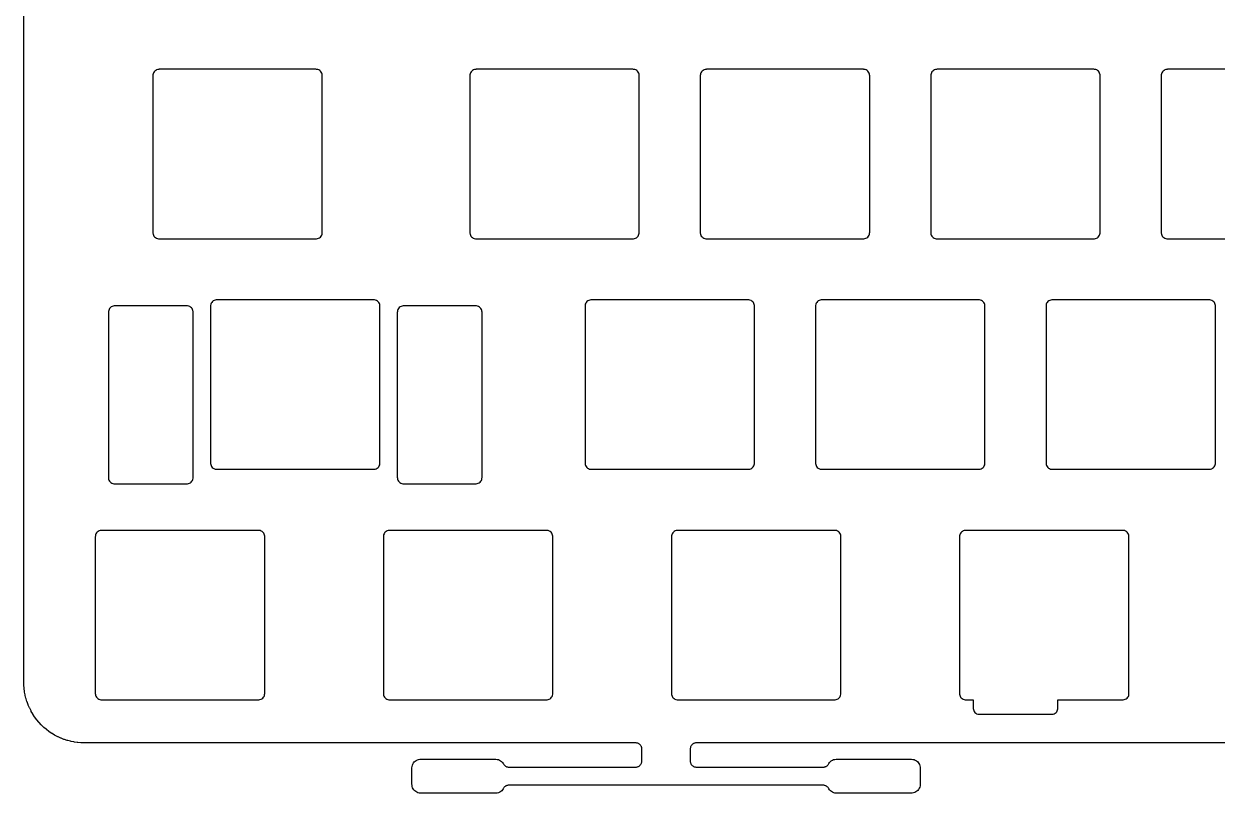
# Model space of a CAD drawing. Header units: millimetres. Extents: x 19 to 338, y -164 to -35.
# Drawn here: x 19 to 117.6, y -164.2 to -100.7 of the extents above; entities that cross this region are included whole.
import ezdxf

# ---------------------------------------------------------------- set-up
doc = ezdxf.new("R2010")
doc.units = ezdxf.units.MM
doc.layers.add('Edge.Cuts', color=254, linetype='CONTINUOUS', true_color=0xd0d2cd)

msp = doc.modelspace()

# ---------------------------------------------------------------- linework, layer by layer
at = {"layer": 'Edge.Cuts', "linetype": 'CONTINUOUS'}
for p, q in [((19, -155.092609), (19, -44.009895)), ((29.895414, -104.522356), (29.825333, -104.578246)), ((29.974349, -104.479877), (29.895414, -104.522356)), ((30.059601, -104.452175), (29.974349, -104.479877)), ((30.059711, -104.452149), (30.059601, -104.452175)), ((30.063614, -104.451259), (30.059711, -104.452149)), ((30.141148, -104.439878), (30.063614, -104.451259)), ((30.152215, -104.439132), (30.141148, -104.439878)), ((30.185842, -104.438), (30.152215, -104.439132)), ((43.146548, -104.438), (30.185842, -104.438)), ((43.191359, -104.440012), (43.146548, -104.438)), ((43.212174, -104.441885), (43.191359, -104.440012)), ((43.300373, -104.457889), (43.212174, -104.441885)), ((43.384297, -104.489385), (43.300373, -104.457889)), ((43.461248, -104.535359), (43.384297, -104.489385)), ((43.528754, -104.594335), (43.461248, -104.535359)), ((56.089415, -104.522356), (56.019334, -104.578246)), ((56.16835, -104.479877), (56.089415, -104.522356)), ((56.253602, -104.452175), (56.16835, -104.479877)), ((56.253712, -104.452149), (56.253602, -104.452175)), ((56.257615, -104.451259), (56.253712, -104.452149)), ((56.335149, -104.439878), (56.257615, -104.451259)), ((56.346216, -104.439132), (56.335149, -104.439878)), ((56.379843, -104.438), (56.346216, -104.439132)), ((69.340548, -104.438), (56.379843, -104.438)), ((69.385359, -104.440012), (69.340548, -104.438)), ((69.406174, -104.441885), (69.385359, -104.440012)), ((69.494373, -104.457889), (69.406174, -104.441885)), ((69.578297, -104.489385), (69.494373, -104.457889)), ((69.655248, -104.535359), (69.578297, -104.489385)), ((69.722754, -104.594335), (69.655248, -104.535359)), ((75.138415, -104.522356), (75.068334, -104.578246)), ((75.21735, -104.479877), (75.138415, -104.522356)), ((75.302602, -104.452175), (75.21735, -104.479877)), ((75.302712, -104.452149), (75.302602, -104.452175)), ((75.306615, -104.451259), (75.302712, -104.452149)), ((75.384149, -104.439878), (75.306615, -104.451259)), ((75.395216, -104.439132), (75.384149, -104.439878)), ((75.428843, -104.438), (75.395216, -104.439132)), ((88.389548, -104.438), (75.428843, -104.438)), ((88.434359, -104.440012), (88.389548, -104.438)), ((88.455174, -104.441885), (88.434359, -104.440012)), ((88.543373, -104.457889), (88.455174, -104.441885)), ((88.627297, -104.489385), (88.543373, -104.457889)), ((88.704248, -104.535359), (88.627297, -104.489385)), ((88.771754, -104.594335), (88.704248, -104.535359)), ((94.189415, -104.522356), (94.119334, -104.578246)), ((94.26835, -104.479877), (94.189415, -104.522356)), ((94.353602, -104.452175), (94.26835, -104.479877)), ((94.353712, -104.452149), (94.353602, -104.452175)), ((94.357615, -104.451259), (94.353712, -104.452149)), ((94.435149, -104.439878), (94.357615, -104.451259)), ((94.446216, -104.439132), (94.435149, -104.439878)), ((94.479843, -104.438), (94.446216, -104.439132)), ((107.440548, -104.438), (94.479843, -104.438)), ((107.485359, -104.440012), (107.440548, -104.438)), ((107.506174, -104.441885), (107.485359, -104.440012)), ((107.594373, -104.457889), (107.506174, -104.441885)), ((107.678297, -104.489385), (107.594373, -104.457889)), ((107.755248, -104.535359), (107.678297, -104.489385)), ((107.822754, -104.594335), (107.755248, -104.535359)), ((113.239415, -104.522356), (113.169334, -104.578246)), ((113.31835, -104.479877), (113.239415, -104.522356)), ((113.403602, -104.452175), (113.31835, -104.479877)), ((113.403712, -104.452149), (113.403602, -104.452175)), ((113.407615, -104.451259), (113.403712, -104.452149)), ((113.485149, -104.439878), (113.407615, -104.451259)), ((113.496216, -104.439132), (113.485149, -104.439878)), ((113.529843, -104.438), (113.496216, -104.439132)), ((126.490548, -104.438), (113.529843, -104.438)), ((29.671011, -104.915644), (29.668999, -104.960452)), ((29.668999, -104.960452), (29.668999, -117.921157)), ((29.672884, -104.894828), (29.671011, -104.915644)), ((29.688888, -104.806628), (29.672884, -104.894828)), ((29.720383, -104.722704), (29.688888, -104.806628)), ((29.766357, -104.645753), (29.720383, -104.722704)), ((29.825333, -104.578246), (29.766357, -104.645753)), ((43.584645, -104.664417), (43.528754, -104.594335)), ((43.627123, -104.743352), (43.584645, -104.664417)), ((43.654825, -104.828604), (43.627123, -104.743352)), ((43.65485, -104.828712), (43.654825, -104.828604)), ((43.65574, -104.832615), (43.65485, -104.828712)), ((43.667118, -104.910101), (43.65574, -104.832615)), ((43.667865, -104.921167), (43.667118, -104.910101)), ((43.669, -104.954842), (43.667865, -104.921167)), ((43.669, -117.915547), (43.669, -104.954842)), ((55.865012, -104.915644), (55.863, -104.960452)), ((55.863, -104.960452), (55.863, -117.921157)), ((55.866885, -104.894828), (55.865012, -104.915644)), ((55.882889, -104.806628), (55.866885, -104.894828)), ((55.914384, -104.722704), (55.882889, -104.806628)), ((55.960358, -104.645753), (55.914384, -104.722704)), ((56.019334, -104.578246), (55.960358, -104.645753)), ((69.778645, -104.664417), (69.722754, -104.594335)), ((69.821123, -104.743352), (69.778645, -104.664417)), ((69.848825, -104.828604), (69.821123, -104.743352)), ((69.84885, -104.828712), (69.848825, -104.828604)), ((69.84974, -104.832615), (69.84885, -104.828712)), ((69.861118, -104.910101), (69.84974, -104.832615)), ((69.861865, -104.921167), (69.861118, -104.910101)), ((69.863, -104.954842), (69.861865, -104.921167)), ((69.863, -117.915547), (69.863, -104.954842)), ((74.914012, -104.915644), (74.912, -104.960452)), ((74.912, -104.960452), (74.912, -117.921157)), ((74.915885, -104.894828), (74.914012, -104.915644)), ((74.931889, -104.806628), (74.915885, -104.894828)), ((74.963384, -104.722704), (74.931889, -104.806628)), ((75.009358, -104.645753), (74.963384, -104.722704)), ((75.068334, -104.578246), (75.009358, -104.645753)), ((88.827645, -104.664417), (88.771754, -104.594335)), ((88.870123, -104.743352), (88.827645, -104.664417)), ((88.897825, -104.828604), (88.870123, -104.743352)), ((88.89785, -104.828712), (88.897825, -104.828604)), ((88.89874, -104.832615), (88.89785, -104.828712)), ((88.910118, -104.910101), (88.89874, -104.832615)), ((88.910865, -104.921167), (88.910118, -104.910101)), ((88.912, -104.954842), (88.910865, -104.921167)), ((88.912, -117.915547), (88.912, -104.954842)), ((93.965012, -104.915644), (93.963, -104.960452)), ((93.963, -104.960452), (93.963, -117.921157)), ((93.966885, -104.894828), (93.965012, -104.915644)), ((93.982889, -104.806628), (93.966885, -104.894828)), ((94.014384, -104.722704), (93.982889, -104.806628)), ((94.060358, -104.645753), (94.014384, -104.722704)), ((94.119334, -104.578246), (94.060358, -104.645753)), ((107.878645, -104.664417), (107.822754, -104.594335)), ((107.921123, -104.743352), (107.878645, -104.664417)), ((107.948825, -104.828604), (107.921123, -104.743352)), ((107.94885, -104.828712), (107.948825, -104.828604)), ((107.94974, -104.832615), (107.94885, -104.828712)), ((107.961118, -104.910101), (107.94974, -104.832615)), ((107.961865, -104.921167), (107.961118, -104.910101)), ((107.963, -104.954842), (107.961865, -104.921167)), ((107.963, -117.915547), (107.963, -104.954842)), ((113.015012, -104.915644), (113.013, -104.960452)), ((113.013, -104.960452), (113.013, -117.921157)), ((113.016885, -104.894828), (113.015012, -104.915644)), ((113.032889, -104.806628), (113.016885, -104.894828)), ((113.064384, -104.722704), (113.032889, -104.806628)), ((113.110358, -104.645753), (113.064384, -104.722704)), ((113.169334, -104.578246), (113.110358, -104.645753)), ((29.668999, -117.921157), (29.670131, -117.954788)), ((29.670131, -117.954788), (29.670877, -117.965854)), ((29.670877, -117.965854), (29.682258, -118.043384)), ((29.682258, -118.043384), (29.683148, -118.047287)), ((29.683148, -118.047287), (29.683168, -118.047374)), ((29.683168, -118.047374), (29.710866, -118.132627)), ((29.710866, -118.132627), (29.753341, -118.211564)), ((29.753341, -118.211564), (29.809229, -118.281648)), ((29.809229, -118.281648), (29.876732, -118.340627)), ((29.876732, -118.340627), (29.953682, -118.386605)), ((43.363627, -118.396132), (43.442564, -118.353657)), ((43.442564, -118.353657), (43.512648, -118.297769)), ((43.512648, -118.297769), (43.571627, -118.230266)), ((43.571627, -118.230266), (43.617605, -118.153316)), ((43.617605, -118.153316), (43.649104, -118.069394)), ((43.649104, -118.069394), (43.665112, -117.981195)), ((43.665112, -117.981195), (43.666986, -117.960379)), ((43.666986, -117.960379), (43.669, -117.915547)), ((55.863, -117.921157), (55.864132, -117.954788)), ((55.864132, -117.954788), (55.864878, -117.965854)), ((55.864878, -117.965854), (55.876259, -118.043384)), ((55.876259, -118.043384), (55.877149, -118.047287)), ((55.877149, -118.047287), (55.877169, -118.047374)), ((55.877169, -118.047374), (55.904867, -118.132627)), ((55.904867, -118.132627), (55.947342, -118.211564)), ((55.947342, -118.211564), (56.00323, -118.281648)), ((56.00323, -118.281648), (56.070733, -118.340627)), ((56.070733, -118.340627), (56.147683, -118.386605)), ((69.557627, -118.396132), (69.636564, -118.353657)), ((69.636564, -118.353657), (69.706648, -118.297769)), ((69.706648, -118.297769), (69.765627, -118.230266)), ((69.765627, -118.230266), (69.811605, -118.153316)), ((69.811605, -118.153316), (69.843104, -118.069394)), ((69.843104, -118.069394), (69.859112, -117.981195)), ((69.859112, -117.981195), (69.860986, -117.960379)), ((69.860986, -117.960379), (69.863, -117.915547)), ((74.912, -117.921157), (74.913132, -117.954788)), ((74.913132, -117.954788), (74.913878, -117.965854)), ((74.913878, -117.965854), (74.925259, -118.043384)), ((74.925259, -118.043384), (74.926149, -118.047287)), ((74.926149, -118.047287), (74.926169, -118.047374)), ((74.926169, -118.047374), (74.953867, -118.132627)), ((74.953867, -118.132627), (74.996342, -118.211564)), ((74.996342, -118.211564), (75.05223, -118.281648)), ((75.05223, -118.281648), (75.119733, -118.340627)), ((75.119733, -118.340627), (75.196683, -118.386605)), ((88.606627, -118.396132), (88.685564, -118.353657)), ((88.685564, -118.353657), (88.755648, -118.297769)), ((88.755648, -118.297769), (88.814627, -118.230266)), ((88.814627, -118.230266), (88.860605, -118.153316)), ((88.860605, -118.153316), (88.892104, -118.069394)), ((88.892104, -118.069394), (88.908112, -117.981195)), ((88.908112, -117.981195), (88.909986, -117.960379)), ((88.909986, -117.960379), (88.912, -117.915547)), ((93.963, -117.921157), (93.964132, -117.954788)), ((93.964132, -117.954788), (93.964878, -117.965854)), ((93.964878, -117.965854), (93.976259, -118.043384)), ((93.976259, -118.043384), (93.977149, -118.047287)), ((93.977149, -118.047287), (93.977169, -118.047374)), ((93.977169, -118.047374), (94.004867, -118.132627)), ((94.004867, -118.132627), (94.047342, -118.211564)), ((94.047342, -118.211564), (94.10323, -118.281648)), ((94.10323, -118.281648), (94.170733, -118.340627)), ((94.170733, -118.340627), (94.247683, -118.386605)), ((107.657627, -118.396132), (107.736564, -118.353657)), ((107.736564, -118.353657), (107.806648, -118.297769)), ((107.806648, -118.297769), (107.865627, -118.230266)), ((107.865627, -118.230266), (107.911605, -118.153316)), ((107.911605, -118.153316), (107.943104, -118.069394)), ((107.943104, -118.069394), (107.959112, -117.981195)), ((107.959112, -117.981195), (107.960986, -117.960379)), ((107.960986, -117.960379), (107.963, -117.915547)), ((113.013, -117.921157), (113.014132, -117.954788)), ((113.014132, -117.954788), (113.014878, -117.965854)), ((113.014878, -117.965854), (113.026259, -118.043384)), ((113.026259, -118.043384), (113.027149, -118.047287)), ((113.027149, -118.047287), (113.027169, -118.047374)), ((113.027169, -118.047374), (113.054867, -118.132627)), ((113.054867, -118.132627), (113.097342, -118.211564)), ((113.097342, -118.211564), (113.15323, -118.281648)), ((113.15323, -118.281648), (113.220733, -118.340627)), ((113.220733, -118.340627), (113.297683, -118.386605)), ((29.953682, -118.386605), (30.037604, -118.418104)), ((30.037604, -118.418104), (30.125803, -118.434112)), ((30.125803, -118.434112), (30.146619, -118.435986)), ((30.146619, -118.435986), (30.191451, -118.438)), ((30.191451, -118.438), (43.152157, -118.438)), ((43.152157, -118.438), (43.185832, -118.436865)), ((43.185832, -118.436865), (43.196898, -118.436118)), ((43.196898, -118.436118), (43.274384, -118.42474)), ((43.274384, -118.42474), (43.278287, -118.42385)), ((43.278287, -118.42385), (43.278374, -118.42383)), ((43.278374, -118.42383), (43.363627, -118.396132)), ((56.147683, -118.386605), (56.231605, -118.418104)), ((56.231605, -118.418104), (56.319804, -118.434112)), ((56.319804, -118.434112), (56.34062, -118.435986)), ((56.34062, -118.435986), (56.385452, -118.438)), ((56.385452, -118.438), (69.346157, -118.438)), ((69.346157, -118.438), (69.379832, -118.436865)), ((69.379832, -118.436865), (69.390898, -118.436118)), ((69.390898, -118.436118), (69.468384, -118.42474)), ((69.468384, -118.42474), (69.472287, -118.42385)), ((69.472287, -118.42385), (69.472374, -118.42383)), ((69.472374, -118.42383), (69.557627, -118.396132)), ((75.196683, -118.386605), (75.280605, -118.418104)), ((75.280605, -118.418104), (75.368804, -118.434112)), ((75.368804, -118.434112), (75.38962, -118.435986)), ((75.38962, -118.435986), (75.434452, -118.438)), ((75.434452, -118.438), (88.395157, -118.438)), ((88.395157, -118.438), (88.428832, -118.436865)), ((88.428832, -118.436865), (88.439898, -118.436118)), ((88.439898, -118.436118), (88.517384, -118.42474)), ((88.517384, -118.42474), (88.521287, -118.42385)), ((88.521287, -118.42385), (88.521374, -118.42383)), ((88.521374, -118.42383), (88.606627, -118.396132)), ((94.247683, -118.386605), (94.331605, -118.418104)), ((94.331605, -118.418104), (94.419804, -118.434112)), ((94.419804, -118.434112), (94.44062, -118.435986)), ((94.44062, -118.435986), (94.485452, -118.438)), ((94.485452, -118.438), (107.446157, -118.438)), ((107.446157, -118.438), (107.479832, -118.436865)), ((107.479832, -118.436865), (107.490898, -118.436118)), ((107.490898, -118.436118), (107.568384, -118.42474)), ((107.568384, -118.42474), (107.572287, -118.42385)), ((107.572287, -118.42385), (107.572374, -118.42383)), ((107.572374, -118.42383), (107.657627, -118.396132)), ((113.297683, -118.386605), (113.381605, -118.418104)), ((113.381605, -118.418104), (113.469804, -118.434112)), ((113.469804, -118.434112), (113.49062, -118.435986)), ((113.49062, -118.435986), (113.535452, -118.438)), ((113.535452, -118.438), (126.496157, -118.438)), ((26.044384, -124.272704), (26.012889, -124.356628)), ((26.090358, -124.195753), (26.044384, -124.272704)), ((26.149334, -124.128246), (26.090358, -124.195753)), ((26.219415, -124.072356), (26.149334, -124.128246)), ((26.29835, -124.029877), (26.219415, -124.072356)), ((26.383602, -124.002175), (26.29835, -124.029877)), ((26.383712, -124.002149), (26.383602, -124.002175)), ((26.387615, -124.001259), (26.383712, -124.002149)), ((26.465149, -123.989878), (26.387615, -124.001259)), ((26.476216, -123.989132), (26.465149, -123.989878)), ((26.509843, -123.988), (26.476216, -123.989132)), ((32.470548, -123.988), (26.509843, -123.988)), ((32.515359, -123.990012), (32.470548, -123.988)), ((32.536174, -123.991885), (32.515359, -123.990012)), ((32.624373, -124.007889), (32.536174, -123.991885)), ((32.708297, -124.039385), (32.624373, -124.007889)), ((32.785248, -124.085359), (32.708297, -124.039385)), ((32.852754, -124.144335), (32.785248, -124.085359)), ((32.908645, -124.214417), (32.852754, -124.144335)), ((32.951123, -124.293352), (32.908645, -124.214417)), ((34.433012, -123.965644), (34.431, -124.010452)), ((34.431, -124.010452), (34.431, -136.971157)), ((34.434885, -123.944828), (34.433012, -123.965644)), ((34.450889, -123.856628), (34.434885, -123.944828)), ((34.482384, -123.772704), (34.450889, -123.856628)), ((34.528358, -123.695753), (34.482384, -123.772704)), ((34.587334, -123.628246), (34.528358, -123.695753)), ((34.657415, -123.572356), (34.587334, -123.628246)), ((34.73635, -123.529877), (34.657415, -123.572356)), ((34.821602, -123.502175), (34.73635, -123.529877)), ((34.821712, -123.502149), (34.821602, -123.502175)), ((34.825615, -123.501259), (34.821712, -123.502149)), ((34.903149, -123.489878), (34.825615, -123.501259)), ((34.914216, -123.489132), (34.903149, -123.489878)), ((34.947843, -123.488), (34.914216, -123.489132)), ((47.908548, -123.488), (34.947843, -123.488)), ((47.953359, -123.490012), (47.908548, -123.488)), ((47.974174, -123.491885), (47.953359, -123.490012)), ((48.062373, -123.507889), (47.974174, -123.491885)), ((48.146297, -123.539385), (48.062373, -123.507889)), ((48.223248, -123.585359), (48.146297, -123.539385)), ((48.290754, -123.644335), (48.223248, -123.585359)), ((48.346645, -123.714417), (48.290754, -123.644335)), ((48.389123, -123.793352), (48.346645, -123.714417)), ((48.416825, -123.878604), (48.389123, -123.793352)), ((48.41685, -123.878712), (48.416825, -123.878604)), ((48.41774, -123.882615), (48.41685, -123.878712)), ((48.429118, -123.960101), (48.41774, -123.882615)), ((48.429865, -123.971167), (48.429118, -123.960101)), ((48.431, -124.004842), (48.429865, -123.971167)), ((48.431, -136.965547), (48.431, -124.004842)), ((49.920384, -124.272704), (49.888889, -124.356628)), ((49.966358, -124.195753), (49.920384, -124.272704)), ((50.025334, -124.128246), (49.966358, -124.195753)), ((50.095415, -124.072356), (50.025334, -124.128246)), ((50.17435, -124.029877), (50.095415, -124.072356)), ((50.259602, -124.002175), (50.17435, -124.029877)), ((50.259712, -124.002149), (50.259602, -124.002175)), ((50.263615, -124.001259), (50.259712, -124.002149)), ((50.341149, -123.989878), (50.263615, -124.001259)), ((50.352216, -123.989132), (50.341149, -123.989878)), ((50.385843, -123.988), (50.352216, -123.989132)), ((56.346548, -123.988), (50.385843, -123.988)), ((56.391359, -123.990012), (56.346548, -123.988)), ((56.412174, -123.991885), (56.391359, -123.990012)), ((56.500373, -124.007889), (56.412174, -123.991885)), ((56.584297, -124.039385), (56.500373, -124.007889)), ((56.661248, -124.085359), (56.584297, -124.039385)), ((56.728754, -124.144335), (56.661248, -124.085359)), ((56.784645, -124.214417), (56.728754, -124.144335)), ((56.827123, -124.293352), (56.784645, -124.214417)), ((65.390012, -123.965644), (65.388, -124.010452)), ((65.388, -124.010452), (65.388, -136.971157)), ((65.391885, -123.944828), (65.390012, -123.965644)), ((65.407889, -123.856628), (65.391885, -123.944828)), ((65.439384, -123.772704), (65.407889, -123.856628)), ((65.485358, -123.695753), (65.439384, -123.772704)), ((65.544334, -123.628246), (65.485358, -123.695753)), ((65.614415, -123.572356), (65.544334, -123.628246)), ((65.69335, -123.529877), (65.614415, -123.572356)), ((65.778602, -123.502175), (65.69335, -123.529877)), ((65.778712, -123.502149), (65.778602, -123.502175)), ((65.782615, -123.501259), (65.778712, -123.502149)), ((65.860149, -123.489878), (65.782615, -123.501259)), ((65.871216, -123.489132), (65.860149, -123.489878)), ((65.904843, -123.488), (65.871216, -123.489132)), ((78.865548, -123.488), (65.904843, -123.488)), ((78.910359, -123.490012), (78.865548, -123.488)), ((78.931174, -123.491885), (78.910359, -123.490012)), ((79.019373, -123.507889), (78.931174, -123.491885)), ((79.103297, -123.539385), (79.019373, -123.507889)), ((79.180248, -123.585359), (79.103297, -123.539385)), ((79.247754, -123.644335), (79.180248, -123.585359)), ((79.303645, -123.714417), (79.247754, -123.644335)), ((79.346123, -123.793352), (79.303645, -123.714417)), ((79.373825, -123.878604), (79.346123, -123.793352)), ((79.37385, -123.878712), (79.373825, -123.878604)), ((79.37474, -123.882615), (79.37385, -123.878712)), ((79.386118, -123.960101), (79.37474, -123.882615)), ((79.386865, -123.971167), (79.386118, -123.960101)), ((79.388, -124.004842), (79.386865, -123.971167)), ((79.388, -136.965547), (79.388, -124.004842)), ((84.440012, -123.965644), (84.438, -124.010452)), ((84.438, -124.010452), (84.438, -136.971157)), ((84.441885, -123.944828), (84.440012, -123.965644)), ((84.457889, -123.856628), (84.441885, -123.944828)), ((84.489384, -123.772704), (84.457889, -123.856628)), ((84.535358, -123.695753), (84.489384, -123.772704)), ((84.594334, -123.628246), (84.535358, -123.695753)), ((84.664415, -123.572356), (84.594334, -123.628246)), ((84.74335, -123.529877), (84.664415, -123.572356)), ((84.828602, -123.502175), (84.74335, -123.529877)), ((84.828712, -123.502149), (84.828602, -123.502175)), ((84.832615, -123.501259), (84.828712, -123.502149)), ((84.910149, -123.489878), (84.832615, -123.501259)), ((84.921216, -123.489132), (84.910149, -123.489878)), ((84.954843, -123.488), (84.921216, -123.489132)), ((97.915548, -123.488), (84.954843, -123.488)), ((97.960359, -123.490012), (97.915548, -123.488)), ((97.981174, -123.491885), (97.960359, -123.490012)), ((98.069373, -123.507889), (97.981174, -123.491885)), ((98.153297, -123.539385), (98.069373, -123.507889)), ((98.230248, -123.585359), (98.153297, -123.539385)), ((98.297754, -123.644335), (98.230248, -123.585359)), ((98.353645, -123.714417), (98.297754, -123.644335)), ((98.396123, -123.793352), (98.353645, -123.714417)), ((98.423825, -123.878604), (98.396123, -123.793352)), ((98.42385, -123.878712), (98.423825, -123.878604)), ((98.42474, -123.882615), (98.42385, -123.878712)), ((98.436118, -123.960101), (98.42474, -123.882615)), ((98.436865, -123.971167), (98.436118, -123.960101)), ((98.438, -124.004842), (98.436865, -123.971167)), ((98.438, -136.965547), (98.438, -124.004842)), ((103.489012, -123.965644), (103.487, -124.010452)), ((103.487, -124.010452), (103.487, -136.971157)), ((103.490885, -123.944828), (103.489012, -123.965644)), ((103.506889, -123.856628), (103.490885, -123.944828)), ((103.538384, -123.772704), (103.506889, -123.856628)), ((103.584358, -123.695753), (103.538384, -123.772704)), ((103.643334, -123.628246), (103.584358, -123.695753)), ((103.713415, -123.572356), (103.643334, -123.628246)), ((103.79235, -123.529877), (103.713415, -123.572356)), ((103.877602, -123.502175), (103.79235, -123.529877)), ((103.877712, -123.502149), (103.877602, -123.502175)), ((103.881615, -123.501259), (103.877712, -123.502149)), ((103.959149, -123.489878), (103.881615, -123.501259)), ((103.970216, -123.489132), (103.959149, -123.489878)), ((104.003843, -123.488), (103.970216, -123.489132)), ((116.964548, -123.488), (104.003843, -123.488)), ((117.009359, -123.490012), (116.964548, -123.488)), ((117.030174, -123.491885), (117.009359, -123.490012)), ((117.118373, -123.507889), (117.030174, -123.491885)), ((117.202297, -123.539385), (117.118373, -123.507889)), ((117.279248, -123.585359), (117.202297, -123.539385)), ((117.346754, -123.644335), (117.279248, -123.585359)), ((117.402645, -123.714417), (117.346754, -123.644335)), ((117.445123, -123.793352), (117.402645, -123.714417)), ((117.472825, -123.878604), (117.445123, -123.793352)), ((117.47285, -123.878712), (117.472825, -123.878604)), ((117.47374, -123.882615), (117.47285, -123.878712)), ((117.485118, -123.960101), (117.47374, -123.882615)), ((117.485865, -123.971167), (117.485118, -123.960101)), ((117.487, -124.004842), (117.485865, -123.971167)), ((117.487, -136.965547), (117.487, -124.004842)), ((25.995012, -124.465644), (25.993, -124.510452)), ((25.993, -124.510452), (25.993, -138.171157)), ((25.996885, -124.444828), (25.995012, -124.465644)), ((26.012889, -124.356628), (25.996885, -124.444828)), ((32.978825, -124.378604), (32.951123, -124.293352)), ((32.97885, -124.378712), (32.978825, -124.378604)), ((32.97974, -124.382615), (32.97885, -124.378712)), ((32.991118, -124.460101), (32.97974, -124.382615)), ((32.991865, -124.471167), (32.991118, -124.460101)), ((32.993, -124.504842), (32.991865, -124.471167)), ((32.993, -138.165547), (32.993, -124.504842)), ((49.871012, -124.465644), (49.869, -124.510452)), ((49.869, -124.510452), (49.869, -138.171157)), ((49.872885, -124.444828), (49.871012, -124.465644)), ((49.888889, -124.356628), (49.872885, -124.444828)), ((56.854825, -124.378604), (56.827123, -124.293352)), ((56.85485, -124.378712), (56.854825, -124.378604)), ((56.85574, -124.382615), (56.85485, -124.378712)), ((56.867118, -124.460101), (56.85574, -124.382615)), ((56.867865, -124.471167), (56.867118, -124.460101)), ((56.869, -124.504842), (56.867865, -124.471167)), ((56.869, -138.165547), (56.869, -124.504842)), ((34.431, -136.971157), (34.432132, -137.004788)), ((34.432132, -137.004788), (34.432878, -137.015854)), ((34.432878, -137.015854), (34.444259, -137.093384)), ((34.444259, -137.093384), (34.445149, -137.097287)), ((48.411104, -137.119394), (48.427112, -137.031195)), ((48.427112, -137.031195), (48.428986, -137.010379)), ((48.428986, -137.010379), (48.431, -136.965547)), ((65.388, -136.971157), (65.389132, -137.004788)), ((65.389132, -137.004788), (65.389878, -137.015854)), ((65.389878, -137.015854), (65.401259, -137.093384)), ((65.401259, -137.093384), (65.402149, -137.097287)), ((79.368104, -137.119394), (79.384112, -137.031195)), ((79.384112, -137.031195), (79.385986, -137.010379)), ((79.385986, -137.010379), (79.388, -136.965547)), ((84.438, -136.971157), (84.439132, -137.004788)), ((84.439132, -137.004788), (84.439878, -137.015854)), ((84.439878, -137.015854), (84.451259, -137.093384)), ((84.451259, -137.093384), (84.452149, -137.097287)), ((98.418104, -137.119394), (98.434112, -137.031195)), ((98.434112, -137.031195), (98.435986, -137.010379)), ((98.435986, -137.010379), (98.438, -136.965547)), ((103.487, -136.971157), (103.488132, -137.004788)), ((103.488132, -137.004788), (103.488878, -137.015854)), ((103.488878, -137.015854), (103.500259, -137.093384)), ((103.500259, -137.093384), (103.501149, -137.097287)), ((117.467104, -137.119394), (117.483112, -137.031195)), ((117.483112, -137.031195), (117.484986, -137.010379)), ((117.484986, -137.010379), (117.487, -136.965547)), ((34.445149, -137.097287), (34.445169, -137.097374)), ((34.445169, -137.097374), (34.472867, -137.182627)), ((34.472867, -137.182627), (34.515342, -137.261564)), ((34.515342, -137.261564), (34.57123, -137.331648)), ((34.57123, -137.331648), (34.638733, -137.390627)), ((34.638733, -137.390627), (34.715683, -137.436605)), ((34.715683, -137.436605), (34.799605, -137.468104)), ((34.799605, -137.468104), (34.887804, -137.484112)), ((34.887804, -137.484112), (34.90862, -137.485986)), ((34.90862, -137.485986), (34.953452, -137.488)), ((34.953452, -137.488), (47.914157, -137.488)), ((47.914157, -137.488), (47.947832, -137.486865)), ((47.947832, -137.486865), (47.958898, -137.486118)), ((47.958898, -137.486118), (48.036384, -137.47474)), ((48.036384, -137.47474), (48.040287, -137.47385)), ((48.040287, -137.47385), (48.040374, -137.47383)), ((48.040374, -137.47383), (48.125627, -137.446132)), ((48.125627, -137.446132), (48.204564, -137.403657)), ((48.204564, -137.403657), (48.274648, -137.347769)), ((48.274648, -137.347769), (48.333627, -137.280266)), ((48.333627, -137.280266), (48.379605, -137.203316)), ((48.379605, -137.203316), (48.411104, -137.119394)), ((65.402149, -137.097287), (65.402169, -137.097374)), ((65.402169, -137.097374), (65.429867, -137.182627)), ((65.429867, -137.182627), (65.472342, -137.261564)), ((65.472342, -137.261564), (65.52823, -137.331648)), ((65.52823, -137.331648), (65.595733, -137.390627)), ((65.595733, -137.390627), (65.672683, -137.436605)), ((65.672683, -137.436605), (65.756605, -137.468104)), ((65.756605, -137.468104), (65.844804, -137.484112)), ((65.844804, -137.484112), (65.86562, -137.485986)), ((65.86562, -137.485986), (65.910452, -137.488)), ((65.910452, -137.488), (78.871157, -137.488)), ((78.871157, -137.488), (78.904832, -137.486865)), ((78.904832, -137.486865), (78.915898, -137.486118)), ((78.915898, -137.486118), (78.993384, -137.47474)), ((78.993384, -137.47474), (78.997287, -137.47385)), ((78.997287, -137.47385), (78.997374, -137.47383)), ((78.997374, -137.47383), (79.082627, -137.446132)), ((79.082627, -137.446132), (79.161564, -137.403657)), ((79.161564, -137.403657), (79.231648, -137.347769)), ((79.231648, -137.347769), (79.290627, -137.280266)), ((79.290627, -137.280266), (79.336605, -137.203316)), ((79.336605, -137.203316), (79.368104, -137.119394)), ((84.452149, -137.097287), (84.452169, -137.097374)), ((84.452169, -137.097374), (84.479867, -137.182627)), ((84.479867, -137.182627), (84.522342, -137.261564)), ((84.522342, -137.261564), (84.57823, -137.331648)), ((84.57823, -137.331648), (84.645733, -137.390627)), ((84.645733, -137.390627), (84.722683, -137.436605)), ((84.722683, -137.436605), (84.806605, -137.468104)), ((84.806605, -137.468104), (84.894804, -137.484112)), ((84.894804, -137.484112), (84.91562, -137.485986)), ((84.91562, -137.485986), (84.960452, -137.488)), ((84.960452, -137.488), (97.921157, -137.488)), ((97.921157, -137.488), (97.954832, -137.486865)), ((97.954832, -137.486865), (97.965898, -137.486118)), ((97.965898, -137.486118), (98.043384, -137.47474)), ((98.043384, -137.47474), (98.047287, -137.47385)), ((98.047287, -137.47385), (98.047374, -137.47383)), ((98.047374, -137.47383), (98.132627, -137.446132)), ((98.132627, -137.446132), (98.211564, -137.403657)), ((98.211564, -137.403657), (98.281648, -137.347769)), ((98.281648, -137.347769), (98.340627, -137.280266)), ((98.340627, -137.280266), (98.386605, -137.203316)), ((98.386605, -137.203316), (98.418104, -137.119394)), ((103.501149, -137.097287), (103.501169, -137.097374)), ((103.501169, -137.097374), (103.528867, -137.182627)), ((103.528867, -137.182627), (103.571342, -137.261564)), ((103.571342, -137.261564), (103.62723, -137.331648)), ((103.62723, -137.331648), (103.694733, -137.390627)), ((103.694733, -137.390627), (103.771683, -137.436605)), ((103.771683, -137.436605), (103.855605, -137.468104)), ((103.855605, -137.468104), (103.943804, -137.484112)), ((103.943804, -137.484112), (103.96462, -137.485986)), ((103.96462, -137.485986), (104.009452, -137.488)), ((104.009452, -137.488), (116.970157, -137.488)), ((116.970157, -137.488), (117.003832, -137.486865)), ((117.003832, -137.486865), (117.014898, -137.486118)), ((117.014898, -137.486118), (117.092384, -137.47474)), ((117.092384, -137.47474), (117.096287, -137.47385)), ((117.096287, -137.47385), (117.096374, -137.47383)), ((117.096374, -137.47383), (117.181627, -137.446132)), ((117.181627, -137.446132), (117.260564, -137.403657)), ((117.260564, -137.403657), (117.330648, -137.347769)), ((117.330648, -137.347769), (117.389627, -137.280266)), ((117.389627, -137.280266), (117.435605, -137.203316)), ((117.435605, -137.203316), (117.467104, -137.119394)), ((25.993, -138.171157), (25.994132, -138.204788)), ((25.994132, -138.204788), (25.994878, -138.215854)), ((25.994878, -138.215854), (26.006259, -138.293384)), ((26.006259, -138.293384), (26.007149, -138.297287)), ((26.007149, -138.297287), (26.007169, -138.297374)), ((26.007169, -138.297374), (26.034867, -138.382627)), ((26.034867, -138.382627), (26.077342, -138.461564)), ((26.077342, -138.461564), (26.13323, -138.531648)), ((26.13323, -138.531648), (26.200733, -138.590627)), ((26.200733, -138.590627), (26.277683, -138.636605)), ((26.277683, -138.636605), (26.361605, -138.668104)), ((26.361605, -138.668104), (26.449804, -138.684112)), ((26.449804, -138.684112), (26.47062, -138.685986)), ((26.47062, -138.685986), (26.515452, -138.688)), ((26.515452, -138.688), (32.476157, -138.688)), ((32.476157, -138.688), (32.509832, -138.686865)), ((32.509832, -138.686865), (32.520898, -138.686118)), ((32.520898, -138.686118), (32.598384, -138.67474)), ((32.598384, -138.67474), (32.602287, -138.67385)), ((32.602287, -138.67385), (32.602374, -138.67383)), ((32.602374, -138.67383), (32.687627, -138.646132)), ((32.687627, -138.646132), (32.766564, -138.603657)), ((32.766564, -138.603657), (32.836648, -138.547769)), ((32.836648, -138.547769), (32.895627, -138.480266)), ((32.895627, -138.480266), (32.941605, -138.403316)), ((32.941605, -138.403316), (32.973104, -138.319394)), ((32.973104, -138.319394), (32.989112, -138.231195)), ((32.989112, -138.231195), (32.990986, -138.210379)), ((32.990986, -138.210379), (32.993, -138.165547)), ((49.869, -138.171157), (49.870132, -138.204788)), ((49.870132, -138.204788), (49.870878, -138.215854)), ((49.870878, -138.215854), (49.882259, -138.293384)), ((49.882259, -138.293384), (49.883149, -138.297287)), ((49.883149, -138.297287), (49.883169, -138.297374)), ((49.883169, -138.297374), (49.910867, -138.382627)), ((49.910867, -138.382627), (49.953342, -138.461564)), ((49.953342, -138.461564), (50.00923, -138.531648)), ((50.00923, -138.531648), (50.076733, -138.590627)), ((50.076733, -138.590627), (50.153683, -138.636605)), ((50.153683, -138.636605), (50.237605, -138.668104)), ((50.237605, -138.668104), (50.325804, -138.684112)), ((50.325804, -138.684112), (50.34662, -138.685986)), ((50.34662, -138.685986), (50.391452, -138.688)), ((50.391452, -138.688), (56.352157, -138.688)), ((56.352157, -138.688), (56.385832, -138.686865)), ((56.385832, -138.686865), (56.396898, -138.686118)), ((56.396898, -138.686118), (56.474384, -138.67474)), ((56.474384, -138.67474), (56.478287, -138.67385)), ((56.478287, -138.67385), (56.478374, -138.67383)), ((56.478374, -138.67383), (56.563627, -138.646132)), ((56.563627, -138.646132), (56.642564, -138.603657)), ((56.642564, -138.603657), (56.712648, -138.547769)), ((56.712648, -138.547769), (56.771627, -138.480266)), ((56.771627, -138.480266), (56.817605, -138.403316)), ((56.817605, -138.403316), (56.849104, -138.319394)), ((56.849104, -138.319394), (56.865112, -138.231195)), ((56.865112, -138.231195), (56.866986, -138.210379)), ((56.866986, -138.210379), (56.869, -138.165547)), ((24.909885, -142.994828), (24.908012, -143.015644)), ((24.925889, -142.906628), (24.909885, -142.994828)), ((24.957384, -142.822704), (24.925889, -142.906628)), ((25.003358, -142.745753), (24.957384, -142.822704)), ((25.062334, -142.678246), (25.003358, -142.745753)), ((25.132415, -142.622356), (25.062334, -142.678246)), ((25.21135, -142.579877), (25.132415, -142.622356)), ((25.296602, -142.552175), (25.21135, -142.579877)), ((25.296712, -142.552149), (25.296602, -142.552175)), ((25.300615, -142.551259), (25.296712, -142.552149)), ((25.378149, -142.539878), (25.300615, -142.551259)), ((25.389216, -142.539132), (25.378149, -142.539878)), ((25.422843, -142.538), (25.389216, -142.539132)), ((38.383548, -142.538), (25.422843, -142.538)), ((38.428359, -142.540012), (38.383548, -142.538)), ((38.449174, -142.541885), (38.428359, -142.540012)), ((38.537373, -142.557889), (38.449174, -142.541885)), ((38.621297, -142.589385), (38.537373, -142.557889)), ((38.698248, -142.635359), (38.621297, -142.589385)), ((38.765754, -142.694335), (38.698248, -142.635359)), ((38.821645, -142.764417), (38.765754, -142.694335)), ((38.864123, -142.843352), (38.821645, -142.764417)), ((38.891825, -142.928604), (38.864123, -142.843352)), ((38.89185, -142.928712), (38.891825, -142.928604)), ((38.89274, -142.932615), (38.89185, -142.928712)), ((38.904118, -143.010101), (38.89274, -142.932615)), ((38.904865, -143.021167), (38.904118, -143.010101)), ((48.722885, -142.994828), (48.721012, -143.015644)), ((48.738889, -142.906628), (48.722885, -142.994828)), ((48.770384, -142.822704), (48.738889, -142.906628)), ((48.816358, -142.745753), (48.770384, -142.822704)), ((48.875334, -142.678246), (48.816358, -142.745753)), ((48.945415, -142.622356), (48.875334, -142.678246)), ((49.02435, -142.579877), (48.945415, -142.622356)), ((49.109602, -142.552175), (49.02435, -142.579877)), ((49.109712, -142.552149), (49.109602, -142.552175)), ((49.113615, -142.551259), (49.109712, -142.552149)), ((49.191149, -142.539878), (49.113615, -142.551259)), ((49.202216, -142.539132), (49.191149, -142.539878)), ((49.235843, -142.538), (49.202216, -142.539132)), ((62.196548, -142.538), (49.235843, -142.538)), ((62.241359, -142.540012), (62.196548, -142.538)), ((62.262174, -142.541885), (62.241359, -142.540012)), ((62.350373, -142.557889), (62.262174, -142.541885)), ((62.434297, -142.589385), (62.350373, -142.557889)), ((62.511248, -142.635359), (62.434297, -142.589385)), ((62.578754, -142.694335), (62.511248, -142.635359)), ((62.634645, -142.764417), (62.578754, -142.694335)), ((62.677123, -142.843352), (62.634645, -142.764417)), ((62.704825, -142.928604), (62.677123, -142.843352)), ((62.70485, -142.928712), (62.704825, -142.928604)), ((62.70574, -142.932615), (62.70485, -142.928712)), ((62.717118, -143.010101), (62.70574, -142.932615)), ((62.717865, -143.021167), (62.717118, -143.010101)), ((72.534885, -142.994828), (72.533012, -143.015644)), ((72.550889, -142.906628), (72.534885, -142.994828)), ((72.582384, -142.822704), (72.550889, -142.906628)), ((72.628358, -142.745753), (72.582384, -142.822704)), ((72.687334, -142.678246), (72.628358, -142.745753)), ((72.757415, -142.622356), (72.687334, -142.678246)), ((72.83635, -142.579877), (72.757415, -142.622356)), ((72.921602, -142.552175), (72.83635, -142.579877)), ((72.921712, -142.552149), (72.921602, -142.552175)), ((72.925615, -142.551259), (72.921712, -142.552149)), ((73.003149, -142.539878), (72.925615, -142.551259)), ((73.014216, -142.539132), (73.003149, -142.539878)), ((73.047843, -142.538), (73.014216, -142.539132)), ((86.008548, -142.538), (73.047843, -142.538)), ((86.053359, -142.540012), (86.008548, -142.538)), ((86.074174, -142.541885), (86.053359, -142.540012)), ((86.162373, -142.557889), (86.074174, -142.541885)), ((86.246297, -142.589385), (86.162373, -142.557889)), ((86.323248, -142.635359), (86.246297, -142.589385)), ((86.390754, -142.694335), (86.323248, -142.635359)), ((86.446645, -142.764417), (86.390754, -142.694335)), ((86.489123, -142.843352), (86.446645, -142.764417)), ((86.516825, -142.928604), (86.489123, -142.843352)), ((86.51685, -142.928712), (86.516825, -142.928604)), ((86.51774, -142.932615), (86.51685, -142.928712)), ((86.529118, -143.010101), (86.51774, -142.932615)), ((86.529865, -143.021167), (86.529118, -143.010101)), ((96.347885, -142.994828), (96.346012, -143.015644)), ((96.363889, -142.906628), (96.347885, -142.994828)), ((96.395384, -142.822704), (96.363889, -142.906628)), ((96.441358, -142.745753), (96.395384, -142.822704)), ((96.500334, -142.678246), (96.441358, -142.745753)), ((96.570415, -142.622356), (96.500334, -142.678246)), ((96.64935, -142.579877), (96.570415, -142.622356)), ((96.734602, -142.552175), (96.64935, -142.579877)), ((96.734712, -142.552149), (96.734602, -142.552175)), ((96.738615, -142.551259), (96.734712, -142.552149)), ((96.816149, -142.539878), (96.738615, -142.551259)), ((96.827216, -142.539132), (96.816149, -142.539878)), ((96.860843, -142.538), (96.827216, -142.539132)), ((109.821548, -142.538), (96.860843, -142.538)), ((109.866359, -142.540012), (109.821548, -142.538)), ((109.887174, -142.541885), (109.866359, -142.540012)), ((109.975373, -142.557889), (109.887174, -142.541885)), ((110.059297, -142.589385), (109.975373, -142.557889)), ((110.136248, -142.635359), (110.059297, -142.589385)), ((110.203754, -142.694335), (110.136248, -142.635359)), ((110.259645, -142.764417), (110.203754, -142.694335)), ((110.302123, -142.843352), (110.259645, -142.764417)), ((110.329825, -142.928604), (110.302123, -142.843352)), ((110.32985, -142.928712), (110.329825, -142.928604)), ((110.33074, -142.932615), (110.32985, -142.928712)), ((110.342118, -143.010101), (110.33074, -142.932615)), ((110.342865, -143.021167), (110.342118, -143.010101)), ((24.908012, -143.015644), (24.906, -143.060452)), ((24.906, -143.060452), (24.906, -156.021157)), ((38.906, -143.054842), (38.904865, -143.021167)), ((38.906, -156.015547), (38.906, -143.054842)), ((48.721012, -143.015644), (48.719, -143.060452)), ((48.719, -143.060452), (48.719, -156.021157)), ((62.719, -143.054842), (62.717865, -143.021167)), ((62.719, -156.015547), (62.719, -143.054842)), ((72.533012, -143.015644), (72.531, -143.060452)), ((72.531, -143.060452), (72.531, -156.021157)), ((86.531, -143.054842), (86.529865, -143.021167)), ((86.531, -156.015547), (86.531, -143.054842)), ((96.346012, -143.015644), (96.344, -143.060452)), ((96.344, -143.060452), (96.344, -156.021157)), ((110.344, -143.054842), (110.342865, -143.021167)), ((110.344, -156.015547), (110.344, -143.054842)), ((19.000158, -155.107467), (19, -155.092609)), ((19.004137, -155.294882), (19.000158, -155.107467)), ((19.005731, -155.329512), (19.004137, -155.294882)), ((19.023108, -155.574693), (19.005731, -155.329512)), ((19.027025, -155.614114), (19.023108, -155.574693)), ((19.057936, -155.855513), (19.027025, -155.614114)), ((19.064079, -155.894657), (19.057936, -155.855513)), ((19.108603, -156.133939), (19.064079, -155.894657)), ((19.11695, -156.172667), (19.108603, -156.133939)), ((19.17492, -156.408968), (19.11695, -156.172667)), ((19.185444, -156.447162), (19.17492, -156.408968)), ((19.256712, -156.679877), (19.185444, -156.447162)), ((19.269382, -156.717418), (19.256712, -156.679877)), ((19.353689, -156.945691), (19.269382, -156.717418)), ((24.906, -156.021157), (24.907132, -156.054788)), ((24.907132, -156.054788), (24.907878, -156.065854)), ((24.907878, -156.065854), (24.919259, -156.143384)), ((24.919259, -156.143384), (24.920149, -156.147287)), ((24.920149, -156.147287), (24.920169, -156.147374)), ((24.920169, -156.147374), (24.947867, -156.232627)), ((24.947867, -156.232627), (24.990342, -156.311564)), ((24.990342, -156.311564), (25.04623, -156.381648)), ((25.04623, -156.381648), (25.113733, -156.440627)), ((25.113733, -156.440627), (25.190683, -156.486605)), ((25.190683, -156.486605), (25.274605, -156.518104)), ((25.274605, -156.518104), (25.362804, -156.534112)), ((25.362804, -156.534112), (25.38362, -156.535986)), ((25.38362, -156.535986), (25.428452, -156.538)), ((25.428452, -156.538), (38.389157, -156.538)), ((38.389157, -156.538), (38.422832, -156.536865)), ((38.422832, -156.536865), (38.433898, -156.536118)), ((38.433898, -156.536118), (38.511384, -156.52474)), ((38.511384, -156.52474), (38.515287, -156.52385)), ((38.515287, -156.52385), (38.515374, -156.52383)), ((38.515374, -156.52383), (38.600627, -156.496132)), ((38.600627, -156.496132), (38.679564, -156.453657)), ((38.679564, -156.453657), (38.749648, -156.397769)), ((38.749648, -156.397769), (38.808627, -156.330266)), ((38.808627, -156.330266), (38.854605, -156.253316)), ((38.854605, -156.253316), (38.886104, -156.169394)), ((38.886104, -156.169394), (38.902112, -156.081195)), ((38.902112, -156.081195), (38.903986, -156.060379)), ((38.903986, -156.060379), (38.906, -156.015547)), ((48.719, -156.021157), (48.720132, -156.054788)), ((48.720132, -156.054788), (48.720878, -156.065854)), ((48.720878, -156.065854), (48.732259, -156.143384)), ((48.732259, -156.143384), (48.733149, -156.147287)), ((48.733149, -156.147287), (48.733169, -156.147374)), ((48.733169, -156.147374), (48.760867, -156.232627)), ((48.760867, -156.232627), (48.803342, -156.311564)), ((48.803342, -156.311564), (48.85923, -156.381648)), ((48.85923, -156.381648), (48.926733, -156.440627)), ((48.926733, -156.440627), (49.003683, -156.486605)), ((49.003683, -156.486605), (49.087605, -156.518104)), ((49.087605, -156.518104), (49.175804, -156.534112)), ((49.175804, -156.534112), (49.19662, -156.535986)), ((49.19662, -156.535986), (49.241452, -156.538)), ((49.241452, -156.538), (62.202157, -156.538)), ((62.202157, -156.538), (62.235832, -156.536865)), ((62.235832, -156.536865), (62.246898, -156.536118)), ((62.246898, -156.536118), (62.324384, -156.52474)), ((62.324384, -156.52474), (62.328287, -156.52385)), ((62.328287, -156.52385), (62.328374, -156.52383)), ((62.328374, -156.52383), (62.413627, -156.496132)), ((62.413627, -156.496132), (62.492564, -156.453657)), ((62.492564, -156.453657), (62.562648, -156.397769)), ((62.562648, -156.397769), (62.621627, -156.330266)), ((62.621627, -156.330266), (62.667605, -156.253316)), ((62.667605, -156.253316), (62.699104, -156.169394)), ((62.699104, -156.169394), (62.715112, -156.081195)), ((62.715112, -156.081195), (62.716986, -156.060379)), ((62.716986, -156.060379), (62.719, -156.015547)), ((72.531, -156.021157), (72.532132, -156.054788)), ((72.532132, -156.054788), (72.532878, -156.065854)), ((72.532878, -156.065854), (72.544259, -156.143384)), ((72.544259, -156.143384), (72.545149, -156.147287)), ((72.545149, -156.147287), (72.545169, -156.147374)), ((72.545169, -156.147374), (72.572867, -156.232627)), ((72.572867, -156.232627), (72.615342, -156.311564)), ((72.615342, -156.311564), (72.67123, -156.381648)), ((72.67123, -156.381648), (72.738733, -156.440627)), ((72.738733, -156.440627), (72.815683, -156.486605)), ((72.815683, -156.486605), (72.899605, -156.518104)), ((72.899605, -156.518104), (72.987804, -156.534112)), ((72.987804, -156.534112), (73.00862, -156.535986)), ((73.00862, -156.535986), (73.053452, -156.538)), ((73.053452, -156.538), (86.014157, -156.538)), ((86.014157, -156.538), (86.047832, -156.536865)), ((86.047832, -156.536865), (86.058898, -156.536118)), ((86.058898, -156.536118), (86.136384, -156.52474)), ((86.136384, -156.52474), (86.140287, -156.52385)), ((86.140287, -156.52385), (86.140374, -156.52383)), ((86.140374, -156.52383), (86.225627, -156.496132)), ((86.225627, -156.496132), (86.304564, -156.453657)), ((86.304564, -156.453657), (86.374648, -156.397769)), ((86.374648, -156.397769), (86.433627, -156.330266)), ((86.433627, -156.330266), (86.479605, -156.253316)), ((86.479605, -156.253316), (86.511104, -156.169394)), ((86.511104, -156.169394), (86.527112, -156.081195)), ((86.527112, -156.081195), (86.528986, -156.060379)), ((86.528986, -156.060379), (86.531, -156.015547)), ((96.344, -156.021157), (96.345132, -156.054788)), ((96.345132, -156.054788), (96.345878, -156.065854)), ((96.345878, -156.065854), (96.357259, -156.143384)), ((96.357259, -156.143384), (96.358149, -156.147287)), ((96.358149, -156.147287), (96.358169, -156.147374)), ((96.358169, -156.147374), (96.385867, -156.232627)), ((96.385867, -156.232627), (96.428342, -156.311564)), ((96.428342, -156.311564), (96.48423, -156.381648)), ((96.48423, -156.381648), (96.551733, -156.440627)), ((96.551733, -156.440627), (96.628683, -156.486605)), ((96.628683, -156.486605), (96.712605, -156.518104)), ((96.712605, -156.518104), (96.800804, -156.534112)), ((96.800804, -156.534112), (96.82162, -156.535986)), ((96.82162, -156.535986), (96.866452, -156.538)), ((96.866452, -156.538), (97.443745, -156.538)), ((97.443745, -156.538), (97.448695, -156.538166)), ((97.448695, -156.538166), (97.462186, -156.540147)), ((97.462186, -156.540147), (97.465359, -156.541178)), ((97.465359, -156.541178), (97.468376, -156.557802)), ((97.468376, -156.557802), (97.469, -156.571662)), ((97.469, -156.571662), (97.469, -157.221157)), ((104.469, -156.563254), (104.469166, -156.558303)), ((104.469, -157.215547), (104.469, -156.563254)), ((104.469166, -156.558303), (104.471146, -156.544816)), ((104.471146, -156.544816), (104.472178, -156.541639)), ((104.472178, -156.541639), (104.488801, -156.538623)), ((104.488801, -156.538623), (104.502679, -156.538)), ((104.502679, -156.538), (109.827157, -156.538)), ((109.827157, -156.538), (109.860832, -156.536865)), ((109.860832, -156.536865), (109.871898, -156.536118)), ((109.871898, -156.536118), (109.949384, -156.52474)), ((109.949384, -156.52474), (109.953287, -156.52385)), ((109.953287, -156.52385), (109.953374, -156.52383)), ((109.953374, -156.52383), (110.038627, -156.496132)), ((110.038627, -156.496132), (110.117564, -156.453657)), ((110.117564, -156.453657), (110.187648, -156.397769)), ((110.187648, -156.397769), (110.246627, -156.330266)), ((110.246627, -156.330266), (110.292605, -156.253316)), ((110.292605, -156.253316), (110.324104, -156.169394)), ((110.324104, -156.169394), (110.340112, -156.081195)), ((110.340112, -156.081195), (110.341986, -156.060379)), ((110.341986, -156.060379), (110.344, -156.015547)), ((19.368459, -156.98245), (19.353689, -156.945691)), ((19.465546, -157.205592), (19.368459, -156.98245)), ((19.482374, -157.241459), (19.465546, -157.205592)), ((19.591939, -157.458769), (19.482374, -157.241459)), ((19.610771, -157.493628), (19.591939, -157.458769)), ((19.732447, -157.704376), (19.610771, -157.493628)), ((19.753219, -157.738112), (19.732447, -157.704376)), ((19.886627, -157.941645), (19.753219, -157.738112)), ((97.469, -157.221157), (97.470132, -157.254788)), ((97.470132, -157.254788), (97.470878, -157.265854)), ((97.470878, -157.265854), (97.482259, -157.343384)), ((97.482259, -157.343384), (97.483149, -157.347287)), ((97.483149, -157.347287), (97.483169, -157.347374)), ((97.483169, -157.347374), (97.510867, -157.432627)), ((97.510867, -157.432627), (97.553342, -157.511564)), ((97.553342, -157.511564), (97.60923, -157.581648)), ((97.60923, -157.581648), (97.676733, -157.640627)), ((97.676733, -157.640627), (97.753683, -157.686605)), ((97.753683, -157.686605), (97.837605, -157.718104)), ((97.837605, -157.718104), (97.925804, -157.734112)), ((97.925804, -157.734112), (97.94662, -157.735986)), ((97.94662, -157.735986), (97.991452, -157.738)), ((97.991452, -157.738), (103.952157, -157.738)), ((103.952157, -157.738), (103.985832, -157.736865)), ((103.985832, -157.736865), (103.996898, -157.736118)), ((103.996898, -157.736118), (104.074384, -157.72474)), ((104.074384, -157.72474), (104.078287, -157.72385)), ((104.078287, -157.72385), (104.078374, -157.72383)), ((104.078374, -157.72383), (104.163627, -157.696132)), ((104.163627, -157.696132), (104.242564, -157.653657)), ((104.242564, -157.653657), (104.312648, -157.597769)), ((104.312648, -157.597769), (104.371627, -157.530266)), ((104.371627, -157.530266), (104.417605, -157.453316)), ((104.417605, -157.453316), (104.449104, -157.369394)), ((104.449104, -157.369394), (104.465112, -157.281195)), ((104.465112, -157.281195), (104.466986, -157.260379)), ((104.466986, -157.260379), (104.469, -157.215547)), ((19.909274, -157.974151), (19.886627, -157.941645)), ((20.053975, -158.1698), (19.909274, -157.974151)), ((20.078426, -158.200974), (20.053975, -158.1698)), ((20.233976, -158.388137), (20.078426, -158.200974)), ((20.260153, -158.41788), (20.233976, -158.388137)), ((20.426035, -158.595933), (20.260153, -158.41788)), ((20.453847, -158.624142), (20.426035, -158.595933)), ((20.629552, -158.792542), (20.453847, -158.624142)), ((20.65892, -158.819135), (20.629552, -158.792542)), ((20.843826, -158.977286), (20.65892, -158.819135)), ((20.874649, -159.002175), (20.843826, -158.977286)), ((21.068248, -159.149644), (20.874649, -159.002175)), ((21.100433, -159.17275), (21.068248, -159.149644)), ((21.302057, -159.309024), (21.100433, -159.17275)), ((21.335491, -159.330269), (21.302057, -159.309024)), ((21.544497, -159.454917), (21.335491, -159.330269)), ((21.579092, -159.474243), (21.544497, -159.454917)), ((21.794814, -159.586863), (21.579092, -159.474243)), ((21.830437, -159.604195), (21.794814, -159.586863)), ((22.052196, -159.704436), (21.830437, -159.604195)), ((22.088742, -159.719726), (22.052196, -159.704436)), ((22.315805, -159.807257), (22.088742, -159.719726)), ((22.353166, -159.820457), (22.315805, -159.807257)), ((22.584828, -159.895003), (22.353166, -159.820457)), ((22.622863, -159.906065), (22.584828, -159.895003)), ((22.858338, -159.967379), (22.622863, -159.906065)), ((22.896946, -159.976274), (22.858338, -159.967379)), ((23.13557, -160.024179), (22.896946, -159.976274)), ((23.174623, -160.030875), (23.13557, -160.024179)), ((23.415542, -160.065197), (23.174623, -160.030875)), ((23.454902, -160.069672), (23.415542, -160.065197)), ((23.697359, -160.090309), (23.454902, -160.069672)), ((23.736915, -160.092551), (23.697359, -160.090309)), ((23.99012, -160.09972), (23.736915, -160.092551)), ((24.009931, -160.1), (23.99012, -160.09972)), ((69.568215, -160.1), (24.009931, -160.1)), ((69.59175, -160.100792), (69.568215, -160.1)), ((69.623353, -160.102922), (69.59175, -160.100792)), ((69.672651, -160.110353), (69.623353, -160.102922)), ((69.716249, -160.120304), (69.672651, -160.110353)), ((69.758591, -160.134765), (69.716249, -160.120304)), ((69.799716, -160.152342), (69.758591, -160.134765)), ((69.838794, -160.174131), (69.799716, -160.152342)), ((69.876117, -160.198768), (69.838794, -160.174131)), ((69.910675, -160.227183), (69.876117, -160.198768)), ((69.943001, -160.25809), (69.910675, -160.227183)), ((69.971932, -160.292222), (69.943001, -160.25809)), ((69.998217, -160.3284), (69.971932, -160.292222)), ((70.02059, -160.367152), (69.998217, -160.3284)), ((70.03999, -160.407438), (70.02059, -160.367152)), ((70.055085, -160.449562), (70.03999, -160.407438)), ((70.066984, -160.492674), (70.055085, -160.449562)), ((70.074312, -160.536804), (70.066984, -160.492674)), ((70.078591, -160.584353), (70.074312, -160.536804)), ((70.08, -160.615708), (70.078591, -160.584353)), ((70.08, -161.588215), (70.08, -160.615708)), ((74.080792, -160.588249), (74.08, -160.611784)), ((74.08, -160.611784), (74.08, -161.584291)), ((74.082922, -160.556646), (74.080792, -160.588249)), ((74.090353, -160.507348), (74.082922, -160.556646)), ((74.100304, -160.46375), (74.090353, -160.507348)), ((74.114765, -160.421408), (74.100304, -160.46375)), ((74.132342, -160.380283), (74.114765, -160.421408)), ((74.154131, -160.341205), (74.132342, -160.380283)), ((74.178768, -160.303882), (74.154131, -160.341205)), ((74.207183, -160.269324), (74.178768, -160.303882)), ((74.23809, -160.236998), (74.207183, -160.269324)), ((74.272222, -160.208067), (74.23809, -160.236998)), ((74.3084, -160.181782), (74.272222, -160.208067)), ((74.347152, -160.159409), (74.3084, -160.181782)), ((74.387438, -160.140009), (74.347152, -160.159409)), ((74.429562, -160.124914), (74.387438, -160.140009)), ((74.472674, -160.113015), (74.429562, -160.124914)), ((74.516804, -160.105687), (74.472674, -160.113015)), ((74.564353, -160.101408), (74.516804, -160.105687)), ((74.595708, -160.1), (74.564353, -160.101408)), ((175.738215, -160.1), (74.595708, -160.1)), ((51.201633, -161.755676), (51.266864, -161.673879)), ((51.266864, -161.673879), (51.343557, -161.602718)), ((51.343557, -161.602718), (51.43, -161.543782)), ((51.43, -161.543782), (51.524261, -161.498388)), ((51.524261, -161.498388), (51.624235, -161.46755)), ((51.624235, -161.46755), (51.727689, -161.451957)), ((51.727689, -161.451957), (51.78, -161.45)), ((51.78, -161.45), (58.015201, -161.45)), ((58.015201, -161.45), (58.119531, -161.457818)), ((58.119531, -161.457818), (58.22153, -161.481099)), ((58.22153, -161.481099), (58.31892, -161.519322)), ((58.31892, -161.519322), (58.409525, -161.571633)), ((58.409525, -161.571633), (58.491322, -161.636864)), ((58.491322, -161.636864), (58.562483, -161.713557)), ((58.562483, -161.713557), (58.621419, -161.8)), ((70.045234, -161.778591), (70.059695, -161.736249)), ((70.059695, -161.736249), (70.069646, -161.692651)), ((70.069646, -161.692651), (70.077077, -161.643353)), ((70.077077, -161.643353), (70.079207, -161.61175)), ((70.079207, -161.61175), (70.08, -161.588215)), ((74.08, -161.584291), (74.081408, -161.615646)), ((74.081408, -161.615646), (74.085687, -161.663195)), ((74.085687, -161.663195), (74.093015, -161.707325)), ((74.093015, -161.707325), (74.104914, -161.750437)), ((74.104914, -161.750437), (74.120009, -161.792561)), ((85.533574, -161.809105), (85.591211, -161.72179)), ((85.591211, -161.72179), (85.661217, -161.644041)), ((85.661217, -161.644041), (85.742029, -161.577594)), ((85.742029, -161.577594), (85.831842, -161.523934)), ((85.831842, -161.523934), (85.92865, -161.484259)), ((85.92865, -161.484259), (86.030289, -161.459456)), ((86.030289, -161.459456), (86.13449, -161.450078)), ((86.13449, -161.450078), (86.144958, -161.45)), ((86.144958, -161.45), (92.38, -161.45)), ((92.38, -161.45), (92.48433, -161.457818)), ((92.48433, -161.457818), (92.586329, -161.481099)), ((92.586329, -161.481099), (92.683719, -161.519322)), ((92.683719, -161.519322), (92.774324, -161.571633)), ((92.774324, -161.571633), (92.856121, -161.636864)), ((92.856121, -161.636864), (92.927282, -161.713557)), ((92.927282, -161.713557), (92.986218, -161.8)), ((51.08, -162.15), (51.087818, -162.04567)), ((51.08, -163.55), (51.08, -162.15)), ((51.087818, -162.04567), (51.111099, -161.943671)), ((51.111099, -161.943671), (51.149322, -161.846281)), ((51.149322, -161.846281), (51.201633, -161.755676)), ((58.621419, -161.8), (58.631958, -161.819941)), ((58.631958, -161.819941), (58.661782, -161.871599)), ((58.661782, -161.871599), (58.688067, -161.907777)), ((58.688067, -161.907777), (58.716998, -161.941909)), ((58.716998, -161.941909), (58.749324, -161.972816)), ((58.749324, -161.972816), (58.783882, -162.001231)), ((58.783882, -162.001231), (58.821205, -162.025868)), ((58.821205, -162.025868), (58.860283, -162.047657)), ((58.860283, -162.047657), (58.901408, -162.065234)), ((58.901408, -162.065234), (58.94375, -162.079695)), ((58.94375, -162.079695), (58.987348, -162.089646)), ((58.987348, -162.089646), (59.036646, -162.097077)), ((59.036646, -162.097077), (59.068249, -162.099207)), ((59.068249, -162.099207), (59.091785, -162.1)), ((59.091785, -162.1), (69.564292, -162.1)), ((69.564292, -162.1), (69.595646, -162.098591)), ((69.595646, -162.098591), (69.643195, -162.094312)), ((69.643195, -162.094312), (69.687325, -162.086984)), ((69.687325, -162.086984), (69.730437, -162.075085)), ((69.730437, -162.075085), (69.772561, -162.05999)), ((69.772561, -162.05999), (69.812847, -162.04059)), ((69.812847, -162.04059), (69.851599, -162.018217)), ((69.851599, -162.018217), (69.887777, -161.991932)), ((69.887777, -161.991932), (69.921909, -161.963001)), ((69.921909, -161.963001), (69.952816, -161.930675)), ((69.952816, -161.930675), (69.981231, -161.896117)), ((69.981231, -161.896117), (70.005868, -161.858794)), ((70.005868, -161.858794), (70.027657, -161.819716)), ((70.027657, -161.819716), (70.045234, -161.778591)), ((74.120009, -161.792561), (74.139409, -161.832847)), ((74.139409, -161.832847), (74.161782, -161.871599)), ((74.161782, -161.871599), (74.188067, -161.907777)), ((74.188067, -161.907777), (74.216998, -161.941909)), ((74.216998, -161.941909), (74.249324, -161.972816)), ((74.249324, -161.972816), (74.283882, -162.001231)), ((74.283882, -162.001231), (74.321205, -162.025868)), ((74.321205, -162.025868), (74.360283, -162.047657)), ((74.360283, -162.047657), (74.401408, -162.065234)), ((74.401408, -162.065234), (74.44375, -162.079695)), ((74.44375, -162.079695), (74.487348, -162.089646)), ((74.487348, -162.089646), (74.536646, -162.097077)), ((74.536646, -162.097077), (74.568249, -162.099207)), ((74.568249, -162.099207), (74.591785, -162.1)), ((74.591785, -162.1), (85.064292, -162.1)), ((85.064292, -162.1), (85.095646, -162.098591)), ((85.095646, -162.098591), (85.143195, -162.094312)), ((85.143195, -162.094312), (85.187325, -162.086984)), ((85.187325, -162.086984), (85.230437, -162.075085)), ((85.230437, -162.075085), (85.272561, -162.05999)), ((85.272561, -162.05999), (85.312847, -162.04059)), ((85.312847, -162.04059), (85.351599, -162.018217)), ((85.351599, -162.018217), (85.387777, -161.991932)), ((85.387777, -161.991932), (85.421909, -161.963001)), ((85.421909, -161.963001), (85.452816, -161.930675)), ((85.452816, -161.930675), (85.481231, -161.896117)), ((85.481231, -161.896117), (85.505868, -161.858794)), ((85.505868, -161.858794), (85.533574, -161.809105)), ((92.986218, -161.8), (93.031612, -161.894261)), ((93.031612, -161.894261), (93.06245, -161.994235)), ((93.06245, -161.994235), (93.078043, -162.097689)), ((93.078043, -162.097689), (93.08, -162.15)), ((93.08, -162.15), (93.08, -163.55)), ((51.081957, -163.602311), (51.08, -163.55)), ((51.09755, -163.705765), (51.081957, -163.602311)), ((51.128388, -163.805739), (51.09755, -163.705765)), ((58.772222, -163.708067), (58.73809, -163.736998)), ((58.8084, -163.681782), (58.772222, -163.708067)), ((58.847152, -163.659409), (58.8084, -163.681782)), ((58.887438, -163.640009), (58.847152, -163.659409)), ((58.929562, -163.624914), (58.887438, -163.640009)), ((58.972674, -163.613015), (58.929562, -163.624914)), ((59.016804, -163.605687), (58.972674, -163.613015)), ((59.064353, -163.601408), (59.016804, -163.605687)), ((59.095708, -163.6), (59.064353, -163.601408)), ((85.068215, -163.6), (59.095708, -163.6)), ((85.09175, -163.600792), (85.068215, -163.6)), ((85.123353, -163.602922), (85.09175, -163.600792)), ((85.172651, -163.610353), (85.123353, -163.602922)), ((85.216249, -163.620304), (85.172651, -163.610353)), ((85.258591, -163.634765), (85.216249, -163.620304)), ((85.299716, -163.652342), (85.258591, -163.634765)), ((85.338794, -163.674131), (85.299716, -163.652342)), ((85.376117, -163.698768), (85.338794, -163.674131)), ((85.410675, -163.727183), (85.376117, -163.698768)), ((85.443001, -163.75809), (85.410675, -163.727183)), ((93.072182, -163.65433), (93.048901, -163.756329)), ((93.08, -163.55), (93.072182, -163.65433)), ((51.173782, -163.9), (51.128388, -163.805739)), ((51.232718, -163.986443), (51.173782, -163.9)), ((51.303879, -164.063136), (51.232718, -163.986443)), ((51.385676, -164.128367), (51.303879, -164.063136)), ((51.476281, -164.180678), (51.385676, -164.128367)), ((51.573671, -164.218901), (51.476281, -164.180678)), ((51.67567, -164.242182), (51.573671, -164.218901)), ((51.78, -164.25), (51.67567, -164.242182)), ((58.015042, -164.25), (51.78, -164.25)), ((58.02551, -164.249922), (58.015042, -164.25)), ((58.129711, -164.240544), (58.02551, -164.249922)), ((58.23135, -164.215741), (58.129711, -164.240544)), ((58.328158, -164.176066), (58.23135, -164.215741)), ((58.417971, -164.122406), (58.328158, -164.176066)), ((58.498783, -164.055959), (58.417971, -164.122406)), ((58.568789, -163.97821), (58.498783, -164.055959)), ((58.626426, -163.890895), (58.568789, -163.97821)), ((58.654131, -163.841205), (58.626426, -163.890895)), ((58.678768, -163.803882), (58.654131, -163.841205)), ((58.707183, -163.769324), (58.678768, -163.803882)), ((58.73809, -163.736998), (58.707183, -163.769324)), ((85.471932, -163.792222), (85.443001, -163.75809)), ((85.498217, -163.8284), (85.471932, -163.792222)), ((85.528041, -163.880058), (85.498217, -163.8284)), ((85.538581, -163.9), (85.528041, -163.880058)), ((85.597517, -163.986443), (85.538581, -163.9)), ((85.668678, -164.063136), (85.597517, -163.986443)), ((85.750475, -164.128367), (85.668678, -164.063136)), ((85.84108, -164.180678), (85.750475, -164.128367)), ((85.93847, -164.218901), (85.84108, -164.180678)), ((86.040469, -164.242182), (85.93847, -164.218901)), ((86.144799, -164.25), (86.040469, -164.242182)), ((92.38, -164.25), (86.144799, -164.25)), ((92.432311, -164.248043), (92.38, -164.25)), ((92.535765, -164.23245), (92.432311, -164.248043)), ((92.635739, -164.201612), (92.535765, -164.23245)), ((92.73, -164.156218), (92.635739, -164.201612)), ((92.816443, -164.097282), (92.73, -164.156218)), ((92.893136, -164.026121), (92.816443, -164.097282)), ((92.958367, -163.944324), (92.893136, -164.026121)), ((93.010678, -163.853719), (92.958367, -163.944324)), ((93.048901, -163.756329), (93.010678, -163.853719))]:
    msp.add_line(p, q, dxfattribs=at)

doc.saveas('drawing.dxf')
